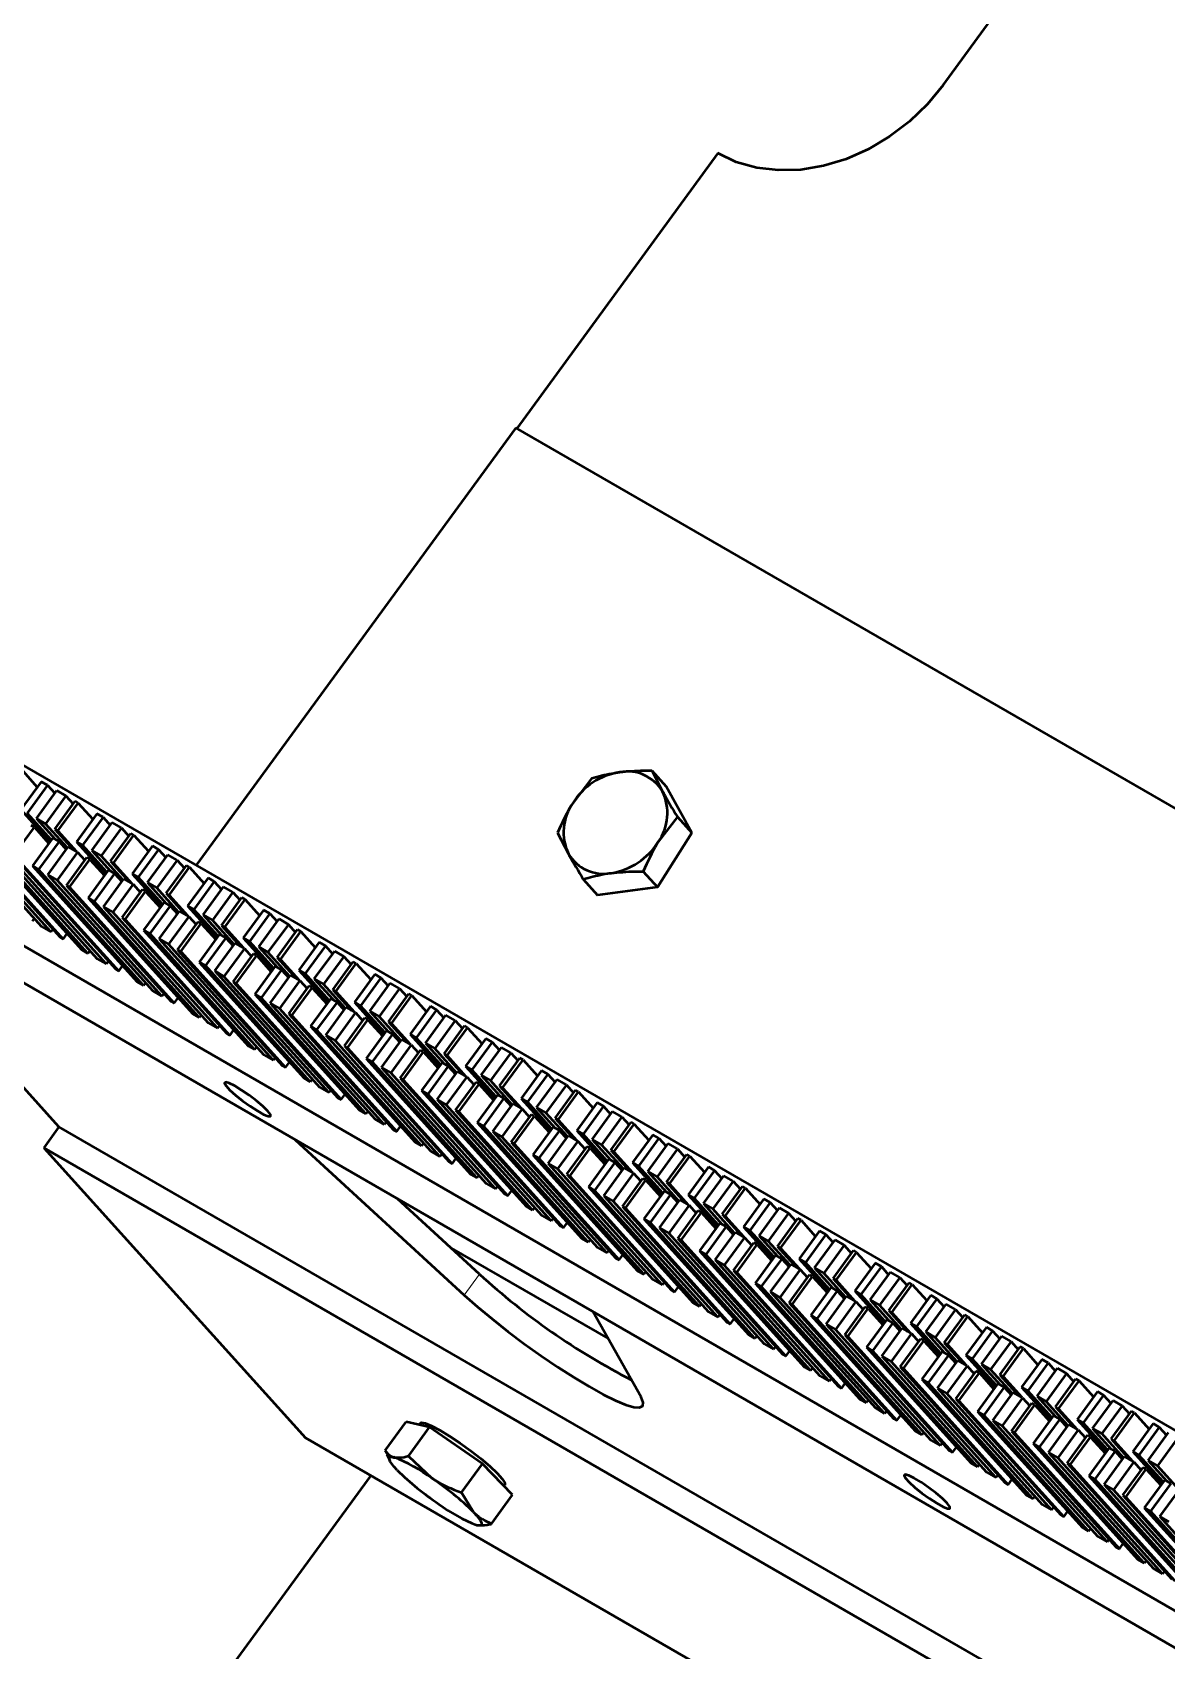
# Paper-space layout 'Лист2' of a CAD drawing. Header units: millimetres. Extents: x 0 to 420, y 0 to 297.
# Drawn here: x 92.99 to 105.97, y 182.02 to 200.54 of the extents above; entities that cross this region are included whole.
import ezdxf

# ---------------------------------------------------------------- set-up
doc = ezdxf.new("R2010")
doc.units = ezdxf.units.MM

psp = doc.layouts.new('Лист2')

# ---------------------------------------------------------------- linework, layer by layer
at = {"color": 7, "linetype": 'Continuous', "lineweight": 50}
for p, q in [((103.415, 199.94), (105.748, 203.134)), ((100.834, 199.16), (98.534, 196.011)), ((98.523, 196.018), (94.864, 191.01)), ((131.582, 176.933), (98.523, 196.018)), ((125.415, 173.373), (86.751, 195.694)), ((123.627, 172.341), (85.741, 194.212)), ((123.26, 172.129), (86.541, 193.327)), ((92.878, 192.09), (93.045, 191.905)), ((100.079, 192.096), (100.202, 191.855)), ((100.079, 192.096), (100.244, 191.913)), ((93.09, 191.967), (92.857, 191.648)), ((93.161, 191.926), (92.928, 191.607)), ((93.161, 191.926), (93.09, 191.967)), ((93.161, 191.926), (93.244, 191.834)), ((99.393, 192.006), (99.174, 191.72)), ((100.537, 191.38), (100.244, 191.913)), ((93.034, 191.546), (93.267, 191.865)), ((93.373, 191.804), (93.14, 191.485)), ((93.246, 191.423), (93.479, 191.743)), ((93.373, 191.804), (93.267, 191.865)), ((93.281, 191.403), (93.514, 191.722)), ((93.373, 191.804), (93.456, 191.712)), ((93.514, 191.722), (93.479, 191.743)), ((93.514, 191.722), (93.681, 191.538)), ((91.894, 191.636), (93.093, 190.308)), ((93.199, 190.247), (92, 191.575)), ((92.857, 191.648), (93.19, 191.279)), ((93.206, 191.299), (92.928, 191.607)), ((93.034, 191.546), (93.14, 191.485)), ((93.034, 191.546), (93.248, 191.309)), ((93.727, 191.6), (93.493, 191.28)), ((93.797, 191.559), (93.564, 191.24)), ((93.797, 191.559), (93.727, 191.6)), ((93.797, 191.559), (93.881, 191.467)), ((100.372, 191.563), (100.153, 191.277)), ((100.372, 191.563), (100.537, 191.38)), ((92.106, 191.514), (93.305, 190.186)), ((92.141, 191.494), (93.34, 190.166)), ((92.353, 191.371), (93.553, 190.043)), ((92.777, 191.126), (93.011, 191.446)), ((93.011, 191.446), (92.975, 191.466)), ((93.011, 191.446), (93.177, 191.261)), ((93.39, 191.208), (93.14, 191.485)), ((93.246, 191.423), (93.281, 191.403)), ((93.246, 191.423), (93.46, 191.186)), ((93.281, 191.403), (93.495, 191.166)), ((93.67, 191.178), (93.903, 191.498)), ((94.009, 191.437), (93.776, 191.117)), ((93.882, 191.056), (94.116, 191.375)), ((94.009, 191.437), (93.903, 191.498)), ((93.918, 191.036), (94.151, 191.355)), ((94.009, 191.437), (94.093, 191.344)), ((94.151, 191.355), (94.116, 191.375)), ((94.151, 191.355), (94.318, 191.17)), ((99.001, 191.383), (99.125, 191.142)), ((100.145, 190.758), (100.537, 191.38)), ((93.623, 190.002), (92.424, 191.33)), ((92.53, 191.269), (93.729, 189.941)), ((93.835, 189.88), (92.636, 191.208)), ((93.223, 191.323), (92.99, 191.004)), ((93.294, 191.282), (93.06, 190.963)), ((93.166, 190.902), (93.4, 191.221)), ((93.294, 191.282), (93.223, 191.323)), ((93.294, 191.282), (93.377, 191.19)), ((93.506, 191.16), (93.4, 191.221)), ((93.493, 191.28), (93.564, 191.24)), ((93.493, 191.28), (93.827, 190.911)), ((93.842, 190.932), (93.564, 191.24)), ((93.67, 191.178), (93.884, 190.941)), ((93.67, 191.178), (93.776, 191.117)), ((94.363, 191.232), (94.13, 190.913)), ((94.434, 191.192), (94.2, 190.872)), ((94.434, 191.192), (94.363, 191.232)), ((94.434, 191.192), (94.517, 191.099)), ((92.742, 191.147), (93.942, 189.819)), ((92.777, 191.126), (93.977, 189.798)), ((92.99, 191.004), (93.06, 190.963)), ((92.99, 191.004), (94.189, 189.676)), ((93.506, 191.16), (93.272, 190.84)), ((93.378, 190.779), (93.612, 191.099)), ((93.414, 190.759), (93.647, 191.078)), ((93.506, 191.16), (93.589, 191.067)), ((93.647, 191.078), (93.612, 191.099)), ((93.647, 191.078), (93.814, 190.894)), ((94.026, 190.84), (93.776, 191.117)), ((93.882, 191.056), (94.096, 190.819)), ((93.882, 191.056), (93.918, 191.036)), ((93.918, 191.036), (94.132, 190.798)), ((94.306, 190.811), (94.54, 191.13)), ((94.646, 191.069), (94.413, 190.75)), ((94.519, 190.689), (94.752, 191.008)), ((94.646, 191.069), (94.54, 191.13)), ((94.554, 190.668), (94.787, 190.987)), ((94.646, 191.069), (94.729, 190.977)), ((94.787, 190.987), (94.752, 191.008)), ((94.787, 190.987), (94.954, 190.803)), ((94.26, 189.635), (93.06, 190.963)), ((93.166, 190.902), (94.366, 189.574)), ((93.166, 190.902), (93.272, 190.84)), ((94.472, 189.512), (93.272, 190.84)), ((93.859, 190.956), (93.626, 190.636)), ((93.93, 190.915), (93.697, 190.596)), ((93.803, 190.534), (94.036, 190.854)), ((93.93, 190.915), (93.859, 190.956)), ((94.142, 190.792), (93.909, 190.473)), ((93.93, 190.915), (94.013, 190.823)), ((94.142, 190.792), (94.036, 190.854)), ((94.13, 190.913), (94.2, 190.872)), ((94.13, 190.913), (94.463, 190.544)), ((94.142, 190.792), (94.225, 190.7)), ((94.478, 190.565), (94.2, 190.872)), ((94.306, 190.811), (94.521, 190.574)), ((94.306, 190.811), (94.413, 190.75)), ((94.999, 190.865), (94.766, 190.546)), ((95.07, 190.824), (94.837, 190.505)), ((95.07, 190.824), (94.999, 190.865)), ((95.07, 190.824), (95.153, 190.732)), ((99.294, 190.85), (99.459, 190.668)), ((99.98, 190.94), (100.145, 190.758)), ((93.378, 190.779), (94.578, 189.451)), ((93.378, 190.779), (93.414, 190.759)), ((93.414, 190.759), (94.613, 189.431)), ((93.626, 190.636), (93.697, 190.596)), ((93.626, 190.636), (94.825, 189.308)), ((94.015, 190.412), (94.248, 190.731)), ((94.05, 190.391), (94.284, 190.711)), ((94.284, 190.711), (94.248, 190.731)), ((94.284, 190.711), (94.45, 190.526)), ((94.663, 190.473), (94.413, 190.75)), ((94.519, 190.689), (94.733, 190.451)), ((94.519, 190.689), (94.554, 190.668)), ((94.554, 190.668), (94.768, 190.431)), ((94.943, 190.444), (95.176, 190.763)), ((95.282, 190.702), (95.049, 190.382)), ((95.155, 190.321), (95.388, 190.641)), ((95.282, 190.702), (95.176, 190.763)), ((95.19, 190.301), (95.424, 190.62)), ((95.282, 190.702), (95.366, 190.609)), ((95.424, 190.62), (95.388, 190.641)), ((95.424, 190.62), (95.59, 190.436)), ((100.145, 190.758), (99.459, 190.668)), ((94.896, 189.267), (93.697, 190.596)), ((93.803, 190.534), (93.909, 190.473)), ((93.803, 190.534), (95.002, 189.206)), ((95.108, 189.145), (93.909, 190.473)), ((94.496, 190.588), (94.262, 190.269)), ((94.566, 190.547), (94.333, 190.228)), ((94.439, 190.167), (94.672, 190.486)), ((94.566, 190.547), (94.496, 190.588)), ((94.778, 190.425), (94.545, 190.106)), ((94.566, 190.547), (94.65, 190.455)), ((94.778, 190.425), (94.672, 190.486)), ((94.766, 190.546), (95.1, 190.176)), ((94.766, 190.546), (94.837, 190.505)), ((94.778, 190.425), (94.862, 190.333)), ((95.115, 190.197), (94.837, 190.505)), ((94.943, 190.444), (95.157, 190.206)), ((94.943, 190.444), (95.049, 190.382)), ((95.636, 190.498), (95.403, 190.178)), ((95.707, 190.457), (95.473, 190.137)), ((95.707, 190.457), (95.636, 190.498)), ((95.707, 190.457), (95.79, 190.365)), ((93.01, 190.401), (92.987, 190.37)), ((93.093, 190.308), (93.199, 190.247)), ((93.222, 190.278), (93.199, 190.247)), ((94.015, 190.412), (95.214, 189.084)), ((94.015, 190.412), (94.05, 190.391)), ((94.05, 190.391), (95.25, 189.063)), ((94.262, 190.269), (95.462, 188.941)), ((94.262, 190.269), (94.333, 190.228)), ((94.651, 190.044), (94.885, 190.364)), ((94.687, 190.024), (94.92, 190.343)), ((94.92, 190.343), (94.885, 190.364)), ((94.92, 190.343), (95.087, 190.159)), ((95.299, 190.105), (95.049, 190.382)), ((95.155, 190.321), (95.369, 190.084)), ((95.155, 190.321), (95.19, 190.301)), ((95.19, 190.301), (95.405, 190.064)), ((95.579, 190.076), (95.813, 190.396)), ((95.919, 190.334), (95.685, 190.015)), ((95.791, 189.954), (96.025, 190.273)), ((95.919, 190.334), (95.813, 190.396)), ((95.827, 189.933), (96.06, 190.253)), ((95.919, 190.334), (96.002, 190.242)), ((96.06, 190.253), (96.025, 190.273)), ((96.06, 190.253), (96.227, 190.068)), ((93.305, 190.186), (93.34, 190.166)), ((93.34, 190.166), (93.386, 190.228)), ((95.533, 188.9), (94.333, 190.228)), ((94.439, 190.167), (94.545, 190.106)), ((94.439, 190.167), (95.639, 188.839)), ((95.745, 188.778), (94.545, 190.106)), ((95.132, 190.221), (94.899, 189.902)), ((95.203, 190.18), (94.969, 189.861)), ((95.076, 189.8), (95.309, 190.119)), ((95.203, 190.18), (95.132, 190.221)), ((95.415, 190.058), (95.182, 189.738)), ((95.203, 190.18), (95.286, 190.088)), ((95.415, 190.058), (95.309, 190.119)), ((95.403, 190.178), (95.473, 190.137)), ((95.403, 190.178), (95.736, 189.809)), ((95.415, 190.058), (95.498, 189.965)), ((95.751, 189.83), (95.473, 190.137)), ((95.579, 190.076), (95.793, 189.839)), ((95.579, 190.076), (95.685, 190.015)), ((96.272, 190.13), (96.039, 189.811)), ((96.343, 190.089), (96.11, 189.77)), ((96.343, 190.089), (96.272, 190.13)), ((96.343, 190.089), (96.426, 189.997)), ((93.553, 190.043), (93.623, 190.002)), ((93.646, 190.033), (93.623, 190.002)), ((93.729, 189.941), (93.835, 189.88)), ((93.858, 189.911), (93.835, 189.88)), ((94.651, 190.044), (94.687, 190.024)), ((94.651, 190.044), (95.851, 188.716)), ((94.687, 190.024), (95.886, 188.696)), ((94.899, 189.902), (94.969, 189.861)), ((94.899, 189.902), (96.098, 188.574)), ((95.288, 189.677), (95.521, 189.996)), ((95.323, 189.657), (95.556, 189.976)), ((95.556, 189.976), (95.521, 189.996)), ((95.556, 189.976), (95.723, 189.791)), ((95.935, 189.738), (95.685, 190.015)), ((95.791, 189.954), (96.006, 189.717)), ((95.791, 189.954), (95.827, 189.933)), ((95.827, 189.933), (96.041, 189.696)), ((96.216, 189.709), (96.449, 190.028)), ((96.555, 189.967), (96.322, 189.648)), ((96.428, 189.586), (96.661, 189.906)), ((96.555, 189.967), (96.449, 190.028)), ((96.463, 189.566), (96.696, 189.885)), ((96.555, 189.967), (96.638, 189.875)), ((96.696, 189.885), (96.661, 189.906)), ((96.696, 189.885), (96.863, 189.701)), ((93.293, 188.017), (91.693, 189.788)), ((93.942, 189.819), (93.977, 189.798)), ((93.977, 189.798), (94.022, 189.86)), ((96.169, 188.533), (94.969, 189.861)), ((95.076, 189.8), (96.275, 188.471)), ((95.076, 189.8), (95.182, 189.738)), ((96.381, 188.41), (95.182, 189.738)), ((95.768, 189.854), (95.535, 189.534)), ((95.839, 189.813), (95.606, 189.493)), ((95.712, 189.432), (95.945, 189.751)), ((95.839, 189.813), (95.768, 189.854)), ((96.051, 189.69), (95.818, 189.371)), ((95.839, 189.813), (95.923, 189.72)), ((96.051, 189.69), (95.945, 189.751)), ((96.039, 189.811), (96.372, 189.442)), ((96.039, 189.811), (96.11, 189.77)), ((96.051, 189.69), (96.135, 189.598)), ((96.387, 189.462), (96.11, 189.77)), ((96.216, 189.709), (96.43, 189.472)), ((96.216, 189.709), (96.322, 189.648)), ((96.909, 189.763), (96.675, 189.444)), ((96.979, 189.722), (96.746, 189.403)), ((96.979, 189.722), (96.909, 189.763)), ((96.979, 189.722), (97.063, 189.63)), ((94.189, 189.676), (94.26, 189.635)), ((94.282, 189.666), (94.26, 189.635)), ((94.366, 189.574), (94.472, 189.512)), ((94.495, 189.543), (94.472, 189.512)), ((95.288, 189.677), (95.323, 189.657)), ((95.288, 189.677), (96.487, 188.349)), ((95.323, 189.657), (96.522, 188.329)), ((95.535, 189.534), (96.735, 188.206)), ((95.535, 189.534), (95.606, 189.493)), ((95.924, 189.31), (96.157, 189.629)), ((95.959, 189.289), (96.193, 189.609)), ((96.193, 189.609), (96.157, 189.629)), ((96.193, 189.609), (96.359, 189.424)), ((96.572, 189.371), (96.322, 189.648)), ((96.428, 189.586), (96.642, 189.349)), ((96.428, 189.586), (96.463, 189.566)), ((96.463, 189.566), (96.677, 189.329)), ((96.852, 189.341), (97.085, 189.661)), ((97.191, 189.6), (96.958, 189.28)), ((97.064, 189.219), (97.297, 189.538)), ((97.191, 189.6), (97.085, 189.661)), ((97.1, 189.199), (97.333, 189.518)), ((97.191, 189.6), (97.275, 189.507)), ((97.333, 189.518), (97.297, 189.538)), ((97.333, 189.518), (97.5, 189.333)), ((94.578, 189.451), (94.613, 189.431)), ((94.613, 189.431), (94.659, 189.493)), ((96.805, 188.165), (95.606, 189.493)), ((95.712, 189.432), (95.818, 189.371)), ((95.712, 189.432), (96.911, 188.104)), ((97.017, 188.043), (95.818, 189.371)), ((95.924, 189.31), (95.959, 189.289)), ((95.924, 189.31), (97.123, 187.982)), ((96.405, 189.486), (96.172, 189.167)), ((96.476, 189.445), (96.242, 189.126)), ((96.348, 189.065), (96.582, 189.384)), ((96.476, 189.445), (96.405, 189.486)), ((96.688, 189.323), (96.454, 189.004)), ((96.476, 189.445), (96.559, 189.353)), ((96.688, 189.323), (96.582, 189.384)), ((96.675, 189.444), (96.746, 189.403)), ((96.675, 189.444), (97.009, 189.074)), ((96.688, 189.323), (96.771, 189.231)), ((97.024, 189.095), (96.746, 189.403)), ((96.852, 189.341), (97.066, 189.104)), ((96.852, 189.341), (96.958, 189.28)), ((97.545, 189.396), (97.312, 189.076)), ((97.616, 189.355), (97.382, 189.035)), ((97.616, 189.355), (97.545, 189.396)), ((97.616, 189.355), (97.699, 189.262)), ((94.825, 189.308), (94.896, 189.267)), ((94.919, 189.299), (94.896, 189.267)), ((95.002, 189.206), (95.108, 189.145)), ((95.131, 189.176), (95.108, 189.145)), ((95.25, 189.063), (95.295, 189.126)), ((95.959, 189.289), (97.159, 187.961)), ((96.172, 189.167), (97.371, 187.839)), ((96.172, 189.167), (96.242, 189.126)), ((97.442, 187.798), (96.242, 189.126)), ((96.56, 188.942), (96.794, 189.262)), ((96.596, 188.922), (96.829, 189.241)), ((96.829, 189.241), (96.794, 189.262)), ((96.829, 189.241), (96.996, 189.057)), ((97.208, 189.003), (96.958, 189.28)), ((97.064, 189.219), (97.278, 188.982)), ((97.064, 189.219), (97.1, 189.199)), ((97.1, 189.199), (97.314, 188.961)), ((97.488, 188.974), (97.722, 189.293)), ((97.828, 189.232), (97.595, 188.913)), ((97.701, 188.852), (97.934, 189.171)), ((97.828, 189.232), (97.722, 189.293)), ((97.736, 188.831), (97.969, 189.151)), ((97.828, 189.232), (97.911, 189.14)), ((97.969, 189.151), (97.934, 189.171)), ((97.969, 189.151), (98.136, 188.966)), ((95.214, 189.084), (95.25, 189.063)), ((95.462, 188.941), (95.533, 188.9)), ((96.348, 189.065), (97.548, 187.737)), ((96.348, 189.065), (96.454, 189.004)), ((97.654, 187.675), (96.454, 189.004)), ((96.56, 188.942), (96.596, 188.922)), ((96.56, 188.942), (97.76, 187.614)), ((97.041, 189.119), (96.808, 188.799)), ((97.112, 189.078), (96.879, 188.759)), ((96.985, 188.697), (97.218, 189.017)), ((97.112, 189.078), (97.041, 189.119)), ((97.324, 188.955), (97.091, 188.636)), ((97.112, 189.078), (97.195, 188.986)), ((97.324, 188.955), (97.218, 189.017)), ((97.312, 189.076), (97.382, 189.035)), ((97.312, 189.076), (97.645, 188.707)), ((97.324, 188.955), (97.407, 188.863)), ((97.66, 188.728), (97.382, 189.035)), ((97.488, 188.974), (97.595, 188.913)), ((97.488, 188.974), (97.703, 188.737)), ((98.181, 189.028), (97.948, 188.709)), ((98.252, 188.987), (98.019, 188.668)), ((98.252, 188.987), (98.181, 189.028)), ((98.252, 188.987), (98.335, 188.895)), ((95.555, 188.931), (95.533, 188.9)), ((95.639, 188.839), (95.745, 188.778)), ((95.767, 188.809), (95.745, 188.778)), ((95.886, 188.696), (95.931, 188.758)), ((96.596, 188.922), (97.795, 187.594)), ((96.808, 188.799), (96.879, 188.759)), ((96.808, 188.799), (98.007, 187.471)), ((98.078, 187.431), (96.879, 188.759)), ((97.197, 188.575), (97.43, 188.894)), ((97.232, 188.555), (97.465, 188.874)), ((97.465, 188.874), (97.43, 188.894)), ((97.465, 188.874), (97.632, 188.689)), ((97.845, 188.636), (97.595, 188.913)), ((97.701, 188.852), (97.915, 188.614)), ((97.701, 188.852), (97.736, 188.831)), ((97.736, 188.831), (97.95, 188.594)), ((98.125, 188.607), (98.358, 188.926)), ((98.464, 188.865), (98.231, 188.545)), ((98.337, 188.484), (98.57, 188.804)), ((98.464, 188.865), (98.358, 188.926)), ((98.372, 188.464), (98.606, 188.783)), ((98.464, 188.865), (98.548, 188.773)), ((98.606, 188.783), (98.57, 188.804)), ((98.606, 188.783), (98.772, 188.599)), ((95.851, 188.716), (95.886, 188.696)), ((96.098, 188.574), (96.169, 188.533)), ((96.985, 188.697), (98.184, 187.369)), ((96.985, 188.697), (97.091, 188.636)), ((98.29, 187.308), (97.091, 188.636)), ((97.197, 188.575), (98.396, 187.247)), ((97.197, 188.575), (97.232, 188.555)), ((97.678, 188.751), (97.444, 188.432)), ((97.748, 188.711), (97.515, 188.391)), ((97.621, 188.33), (97.854, 188.649)), ((97.748, 188.711), (97.678, 188.751)), ((97.96, 188.588), (97.727, 188.269)), ((97.748, 188.711), (97.832, 188.618)), ((97.96, 188.588), (97.854, 188.649)), ((97.948, 188.709), (98.282, 188.34)), ((97.948, 188.709), (98.019, 188.668)), ((97.96, 188.588), (98.044, 188.496)), ((98.297, 188.36), (98.019, 188.668)), ((98.125, 188.607), (98.231, 188.545)), ((98.125, 188.607), (98.339, 188.37)), ((98.818, 188.661), (98.584, 188.341)), ((98.888, 188.62), (98.655, 188.301)), ((98.888, 188.62), (98.818, 188.661)), ((98.888, 188.62), (98.972, 188.528)), ((96.192, 188.564), (96.169, 188.533)), ((96.275, 188.471), (96.381, 188.41)), ((96.404, 188.441), (96.381, 188.41)), ((96.522, 188.329), (96.568, 188.391)), ((97.232, 188.555), (98.432, 187.226)), ((97.444, 188.432), (98.644, 187.104)), ((97.444, 188.432), (97.515, 188.391)), ((98.714, 187.063), (97.515, 188.391)), ((97.833, 188.208), (98.067, 188.527)), ((97.869, 188.187), (98.102, 188.506)), ((98.102, 188.506), (98.067, 188.527)), ((98.314, 188.384), (98.081, 188.065)), ((98.102, 188.506), (98.269, 188.322)), ((98.481, 188.269), (98.231, 188.545)), ((98.385, 188.343), (98.314, 188.384)), ((98.337, 188.484), (98.551, 188.247)), ((98.337, 188.484), (98.372, 188.464)), ((98.372, 188.464), (98.587, 188.227)), ((98.761, 188.239), (98.995, 188.559)), ((99.101, 188.497), (98.867, 188.178)), ((98.973, 188.117), (99.207, 188.436)), ((99.101, 188.497), (98.995, 188.559)), ((99.009, 188.096), (99.242, 188.416)), ((99.101, 188.497), (99.184, 188.405)), ((99.242, 188.416), (99.207, 188.436)), ((99.242, 188.416), (99.409, 188.231)), ((96.487, 188.349), (96.522, 188.329)), ((96.735, 188.206), (96.805, 188.165)), ((97.621, 188.33), (97.727, 188.269)), ((97.621, 188.33), (98.821, 187.002)), ((98.927, 186.941), (97.727, 188.269)), ((97.833, 188.208), (97.869, 188.187)), ((97.833, 188.208), (99.033, 186.879)), ((98.385, 188.343), (98.151, 188.024)), ((98.258, 187.963), (98.491, 188.282)), ((98.597, 188.221), (98.364, 187.901)), ((98.385, 188.343), (98.468, 188.251)), ((98.597, 188.221), (98.491, 188.282)), ((98.584, 188.341), (98.918, 187.972)), ((98.584, 188.341), (98.655, 188.301)), ((98.597, 188.221), (98.68, 188.128)), ((98.933, 187.993), (98.655, 188.301)), ((98.761, 188.239), (98.975, 188.002)), ((98.761, 188.239), (98.867, 188.178)), ((99.454, 188.293), (99.221, 187.974)), ((99.525, 188.253), (99.292, 187.933)), ((99.525, 188.253), (99.454, 188.293)), ((99.525, 188.253), (99.608, 188.16)), ((93.293, 188.017), (93.118, 187.777)), ((122.038, 171.423), (93.293, 188.017)), ((96.828, 188.196), (96.805, 188.165)), ((96.911, 188.104), (97.017, 188.043)), ((97.04, 188.074), (97.017, 188.043)), ((97.159, 187.961), (97.204, 188.023)), ((97.869, 188.187), (99.068, 186.859)), ((98.081, 188.065), (99.28, 186.737)), ((98.081, 188.065), (98.151, 188.024)), ((99.351, 186.696), (98.151, 188.024)), ((98.47, 187.84), (98.703, 188.159)), ((98.505, 187.82), (98.738, 188.139)), ((98.738, 188.139), (98.703, 188.159)), ((98.95, 188.017), (98.717, 187.697)), ((98.738, 188.139), (98.905, 187.954)), ((99.117, 187.901), (98.867, 188.178)), ((99.021, 187.976), (98.95, 188.017)), ((98.973, 188.117), (99.188, 187.88)), ((98.973, 188.117), (99.009, 188.096)), ((99.009, 188.096), (99.223, 187.859)), ((99.398, 187.872), (99.631, 188.191)), ((99.737, 188.13), (99.504, 187.811)), ((99.61, 187.749), (99.843, 188.069)), ((99.737, 188.13), (99.631, 188.191)), ((99.645, 187.729), (99.878, 188.048)), ((99.737, 188.13), (99.82, 188.038)), ((99.878, 188.048), (99.843, 188.069)), ((99.878, 188.048), (100.045, 187.864)), ((95.995, 187.869), (97.932, 186.091)), ((97.123, 187.982), (97.159, 187.961)), ((97.371, 187.839), (97.442, 187.798)), ((97.464, 187.829), (97.442, 187.798)), ((98.258, 187.963), (98.364, 187.901)), ((98.258, 187.963), (99.457, 186.635)), ((99.563, 186.573), (98.364, 187.901)), ((98.47, 187.84), (98.505, 187.82)), ((98.47, 187.84), (99.669, 186.512)), ((99.021, 187.976), (98.788, 187.656)), ((98.894, 187.595), (99.127, 187.915)), ((99.233, 187.853), (99, 187.534)), ((99.021, 187.976), (99.104, 187.884)), ((99.233, 187.853), (99.127, 187.915)), ((99.221, 187.974), (99.554, 187.605)), ((99.221, 187.974), (99.292, 187.933)), ((99.233, 187.853), (99.317, 187.761)), ((99.569, 187.625), (99.292, 187.933)), ((99.398, 187.872), (99.612, 187.635)), ((99.398, 187.872), (99.504, 187.811)), ((100.091, 187.926), (99.857, 187.607)), ((100.161, 187.885), (99.928, 187.566)), ((100.161, 187.885), (100.091, 187.926)), ((100.161, 187.885), (100.245, 187.793)), ((93.118, 187.777), (96.116, 184.457)), ((121.743, 171.253), (93.118, 187.777)), ((97.548, 187.737), (97.654, 187.675)), ((97.677, 187.707), (97.654, 187.675)), ((97.795, 187.594), (97.841, 187.656)), ((98.505, 187.82), (99.704, 186.492)), ((98.717, 187.697), (99.917, 186.369)), ((98.717, 187.697), (98.788, 187.656)), ((99.987, 186.328), (98.788, 187.656)), ((99.106, 187.473), (99.339, 187.792)), ((99.141, 187.452), (99.375, 187.772)), ((99.375, 187.772), (99.339, 187.792)), ((99.587, 187.649), (99.354, 187.33)), ((99.375, 187.772), (99.541, 187.587)), ((99.754, 187.534), (99.504, 187.811)), ((99.658, 187.608), (99.587, 187.649)), ((99.61, 187.749), (99.645, 187.729)), ((99.61, 187.749), (99.824, 187.512)), ((99.645, 187.729), (99.859, 187.492)), ((100.034, 187.505), (100.267, 187.824)), ((100.373, 187.763), (100.14, 187.443)), ((100.246, 187.382), (100.479, 187.701)), ((100.373, 187.763), (100.267, 187.824)), ((100.282, 187.362), (100.515, 187.681)), ((100.373, 187.763), (100.457, 187.67)), ((100.515, 187.681), (100.479, 187.701)), ((100.515, 187.681), (100.682, 187.496)), ((97.76, 187.614), (97.795, 187.594)), ((98.007, 187.471), (98.078, 187.431)), ((98.101, 187.462), (98.078, 187.431)), ((98.894, 187.595), (100.093, 186.267)), ((98.894, 187.595), (99, 187.534)), ((100.199, 186.206), (99, 187.534)), ((99.106, 187.473), (100.305, 186.145)), ((99.106, 187.473), (99.141, 187.452)), ((99.658, 187.608), (99.424, 187.289)), ((99.53, 187.228), (99.764, 187.547)), ((99.87, 187.486), (99.636, 187.167)), ((99.658, 187.608), (99.741, 187.516)), ((99.87, 187.486), (99.764, 187.547)), ((99.857, 187.607), (99.928, 187.566)), ((99.857, 187.607), (100.191, 187.237)), ((99.87, 187.486), (99.953, 187.394)), ((100.206, 187.258), (99.928, 187.566)), ((100.034, 187.505), (100.14, 187.443)), ((100.034, 187.505), (100.248, 187.267)), ((100.727, 187.559), (100.494, 187.239)), ((100.798, 187.518), (100.564, 187.198)), ((100.798, 187.518), (100.727, 187.559)), ((100.798, 187.518), (100.881, 187.425)), ((98.184, 187.369), (98.29, 187.308)), ((98.313, 187.339), (98.29, 187.308)), ((98.432, 187.226), (98.477, 187.289)), ((99.141, 187.452), (100.341, 186.124)), ((99.354, 187.33), (99.424, 187.289)), ((99.354, 187.33), (100.553, 186.002)), ((100.624, 185.961), (99.424, 187.289)), ((99.742, 187.105), (99.976, 187.425)), ((99.778, 187.085), (100.011, 187.404)), ((100.011, 187.404), (99.976, 187.425)), ((100.223, 187.282), (99.99, 186.963)), ((100.011, 187.404), (100.178, 187.22)), ((100.39, 187.166), (100.14, 187.443)), ((100.294, 187.241), (100.223, 187.282)), ((100.246, 187.382), (100.282, 187.362)), ((100.246, 187.382), (100.46, 187.145)), ((100.282, 187.362), (100.496, 187.125)), ((100.67, 187.137), (100.904, 187.457)), ((101.01, 187.395), (100.777, 187.076)), ((100.883, 187.015), (101.116, 187.334)), ((101.01, 187.395), (100.904, 187.457)), ((100.918, 186.994), (101.151, 187.314)), ((101.01, 187.395), (101.093, 187.303)), ((101.151, 187.314), (101.116, 187.334)), ((101.151, 187.314), (101.318, 187.129)), ((98.107, 186.33), (97.17, 187.191)), ((98.396, 187.247), (98.432, 187.226)), ((98.644, 187.104), (98.714, 187.063)), ((98.737, 187.094), (98.714, 187.063)), ((99.53, 187.228), (99.636, 187.167)), ((99.53, 187.228), (100.73, 185.9)), ((100.836, 185.839), (99.636, 187.167)), ((99.742, 187.105), (100.942, 185.777)), ((99.742, 187.105), (99.778, 187.085)), ((100.294, 187.241), (100.061, 186.922)), ((100.167, 186.86), (100.4, 187.18)), ((100.506, 187.119), (100.273, 186.799)), ((100.294, 187.241), (100.377, 187.149)), ((100.506, 187.119), (100.4, 187.18)), ((100.494, 187.239), (100.564, 187.198)), ((100.494, 187.239), (100.827, 186.87)), ((100.506, 187.119), (100.589, 187.026)), ((100.842, 186.891), (100.564, 187.198)), ((100.67, 187.137), (100.885, 186.9)), ((100.67, 187.137), (100.777, 187.076)), ((101.363, 187.191), (101.13, 186.872)), ((101.434, 187.15), (101.201, 186.831)), ((101.307, 186.77), (101.54, 187.089)), ((101.434, 187.15), (101.363, 187.191)), ((101.434, 187.15), (101.517, 187.058)), ((101.646, 187.028), (101.54, 187.089)), ((98.821, 187.002), (98.927, 186.941)), ((98.949, 186.972), (98.927, 186.941)), ((99.068, 186.859), (99.113, 186.921)), ((99.778, 187.085), (100.977, 185.757)), ((99.99, 186.963), (100.061, 186.922)), ((99.99, 186.963), (101.189, 185.634)), ((101.26, 185.594), (100.061, 186.922)), ((100.379, 186.738), (100.612, 187.057)), ((100.414, 186.718), (100.647, 187.037)), ((100.647, 187.037), (100.612, 187.057)), ((100.86, 186.914), (100.626, 186.595)), ((100.647, 187.037), (100.814, 186.852)), ((101.027, 186.799), (100.777, 187.076)), ((100.93, 186.874), (100.86, 186.914)), ((100.883, 187.015), (100.918, 186.994)), ((100.883, 187.015), (101.097, 186.778)), ((100.918, 186.994), (101.132, 186.757)), ((101.646, 187.028), (101.413, 186.709)), ((101.519, 186.647), (101.752, 186.967)), ((101.554, 186.627), (101.788, 186.946)), ((101.646, 187.028), (101.73, 186.936)), ((101.788, 186.946), (101.752, 186.967)), ((101.788, 186.946), (101.954, 186.762)), ((99.033, 186.879), (99.068, 186.859)), ((99.28, 186.737), (99.351, 186.696)), ((99.374, 186.727), (99.351, 186.696)), ((100.167, 186.86), (100.273, 186.799)), ((100.167, 186.86), (101.366, 185.532)), ((101.472, 185.471), (100.273, 186.799)), ((100.379, 186.738), (101.578, 185.41)), ((100.379, 186.738), (100.414, 186.718)), ((100.414, 186.718), (101.614, 185.39)), ((100.93, 186.874), (100.697, 186.554)), ((100.803, 186.493), (101.036, 186.812)), ((101.142, 186.751), (100.909, 186.432)), ((100.93, 186.874), (101.014, 186.781)), ((101.142, 186.751), (101.036, 186.812)), ((101.13, 186.872), (101.464, 186.503)), ((101.13, 186.872), (101.201, 186.831)), ((101.142, 186.751), (101.226, 186.659)), ((101.479, 186.523), (101.201, 186.831)), ((101.307, 186.77), (101.413, 186.709)), ((101.307, 186.77), (101.521, 186.533)), ((102, 186.824), (101.766, 186.504)), ((102.07, 186.783), (101.837, 186.464)), ((101.943, 186.402), (102.177, 186.722)), ((102.07, 186.783), (102, 186.824)), ((102.07, 186.783), (102.154, 186.691)), ((102.283, 186.661), (102.177, 186.722)), ((97.782, 186.629), (99.578, 185.592)), ((99.457, 186.635), (99.563, 186.573)), ((99.586, 186.604), (99.563, 186.573)), ((99.704, 186.492), (99.75, 186.554)), ((100.626, 186.595), (100.697, 186.554)), ((100.626, 186.595), (101.826, 185.267)), ((101.896, 185.226), (100.697, 186.554)), ((101.015, 186.371), (101.249, 186.69)), ((101.051, 186.35), (101.284, 186.67)), ((101.284, 186.67), (101.249, 186.69)), ((101.496, 186.547), (101.263, 186.228)), ((101.284, 186.67), (101.451, 186.485)), ((101.663, 186.432), (101.413, 186.709)), ((101.567, 186.506), (101.496, 186.547)), ((101.519, 186.647), (101.554, 186.627)), ((101.519, 186.647), (101.733, 186.41)), ((101.554, 186.627), (101.769, 186.39)), ((102.283, 186.661), (102.049, 186.341)), ((102.155, 186.28), (102.389, 186.599)), ((102.191, 186.26), (102.424, 186.579)), ((102.283, 186.661), (102.366, 186.568)), ((102.424, 186.579), (102.389, 186.599)), ((102.424, 186.579), (102.591, 186.394)), ((99.669, 186.512), (99.704, 186.492)), ((99.917, 186.369), (99.987, 186.328)), ((100.01, 186.359), (99.987, 186.328)), ((100.803, 186.493), (100.909, 186.432)), ((100.803, 186.493), (102.003, 185.165)), ((102.109, 185.104), (100.909, 186.432)), ((101.015, 186.371), (101.051, 186.35)), ((101.015, 186.371), (102.215, 185.043)), ((101.051, 186.35), (102.25, 185.022)), ((101.567, 186.506), (101.333, 186.187)), ((101.439, 186.126), (101.673, 186.445)), ((101.779, 186.384), (101.546, 186.064)), ((101.567, 186.506), (101.65, 186.414)), ((101.779, 186.384), (101.673, 186.445)), ((101.766, 186.504), (101.837, 186.464)), ((101.766, 186.504), (102.1, 186.135)), ((101.779, 186.384), (101.862, 186.292)), ((102.115, 186.156), (101.837, 186.464)), ((101.943, 186.402), (102.049, 186.341)), ((101.943, 186.402), (102.157, 186.165)), ((102.636, 186.456), (102.403, 186.137)), ((102.707, 186.416), (102.474, 186.096)), ((102.58, 186.035), (102.813, 186.354)), ((102.707, 186.416), (102.636, 186.456)), ((102.707, 186.416), (102.79, 186.323)), ((102.919, 186.293), (102.813, 186.354)), ((100.093, 186.267), (100.199, 186.206)), ((100.222, 186.237), (100.199, 186.206)), ((100.341, 186.124), (100.386, 186.186)), ((101.263, 186.228), (102.462, 184.9)), ((101.263, 186.228), (101.333, 186.187)), ((102.533, 184.859), (101.333, 186.187)), ((101.652, 186.003), (101.885, 186.323)), ((101.687, 185.983), (101.92, 186.302)), ((101.92, 186.302), (101.885, 186.323)), ((102.132, 186.18), (101.899, 185.86)), ((101.92, 186.302), (102.087, 186.118)), ((102.299, 186.064), (102.049, 186.341)), ((102.203, 186.139), (102.132, 186.18)), ((102.155, 186.28), (102.191, 186.26)), ((102.155, 186.28), (102.37, 186.043)), ((102.191, 186.26), (102.405, 186.022)), ((102.919, 186.293), (102.686, 185.974)), ((102.792, 185.913), (103.025, 186.232)), ((102.827, 185.892), (103.06, 186.212)), ((102.919, 186.293), (103.002, 186.201)), ((103.06, 186.212), (103.025, 186.232)), ((103.06, 186.212), (103.227, 186.027)), ((100.305, 186.145), (100.341, 186.124)), ((100.553, 186.002), (100.624, 185.961)), ((100.646, 185.992), (100.624, 185.961)), ((101.439, 186.126), (101.546, 186.064)), ((101.439, 186.126), (102.639, 184.798)), ((102.745, 184.736), (101.546, 186.064)), ((101.652, 186.003), (101.687, 185.983)), ((101.652, 186.003), (102.851, 184.675)), ((101.687, 185.983), (102.886, 184.655)), ((102.203, 186.139), (101.97, 185.82)), ((102.076, 185.758), (102.309, 186.078)), ((102.415, 186.016), (102.182, 185.697)), ((102.203, 186.139), (102.286, 186.047)), ((102.415, 186.016), (102.309, 186.078)), ((102.403, 186.137), (102.474, 186.096)), ((102.403, 186.137), (102.736, 185.768)), ((102.415, 186.016), (102.499, 185.924)), ((102.751, 185.789), (102.474, 186.096)), ((102.58, 186.035), (102.686, 185.974)), ((102.58, 186.035), (102.794, 185.798)), ((103.273, 186.089), (103.039, 185.77)), ((103.343, 186.048), (103.11, 185.729)), ((103.216, 185.668), (103.449, 185.987)), ((103.343, 186.048), (103.273, 186.089)), ((103.343, 186.048), (103.427, 185.956)), ((103.555, 185.926), (103.449, 185.987)), ((99.956, 184.922), (99.404, 185.901)), ((100.73, 185.9), (100.836, 185.839)), ((100.859, 185.87), (100.836, 185.839)), ((100.977, 185.757), (101.023, 185.819)), ((101.899, 185.86), (101.97, 185.82)), ((101.899, 185.86), (103.099, 184.532)), ((103.169, 184.491), (101.97, 185.82)), ((102.288, 185.636), (102.521, 185.955)), ((102.323, 185.615), (102.557, 185.935)), ((102.557, 185.935), (102.521, 185.955)), ((102.769, 185.812), (102.536, 185.493)), ((102.557, 185.935), (102.723, 185.75)), ((102.936, 185.697), (102.686, 185.974)), ((102.84, 185.772), (102.769, 185.812)), ((102.792, 185.913), (103.006, 185.675)), ((102.792, 185.913), (102.827, 185.892)), ((102.827, 185.892), (103.041, 185.655)), ((103.555, 185.926), (103.322, 185.606)), ((103.428, 185.545), (103.661, 185.865)), ((103.464, 185.525), (103.697, 185.844)), ((103.555, 185.926), (103.639, 185.833)), ((103.697, 185.844), (103.661, 185.865)), ((103.697, 185.844), (103.864, 185.66)), ((100.942, 185.777), (100.977, 185.757)), ((101.189, 185.634), (101.26, 185.594)), ((101.283, 185.625), (101.26, 185.594)), ((102.076, 185.758), (103.275, 184.43)), ((102.076, 185.758), (102.182, 185.697)), ((103.381, 184.369), (102.182, 185.697)), ((102.288, 185.636), (102.323, 185.615)), ((102.288, 185.636), (103.487, 184.308)), ((102.323, 185.615), (103.523, 184.287)), ((102.84, 185.772), (102.606, 185.452)), ((102.712, 185.391), (102.946, 185.71)), ((103.052, 185.649), (102.818, 185.33)), ((102.84, 185.772), (102.923, 185.679)), ((103.052, 185.649), (102.946, 185.71)), ((103.039, 185.77), (103.11, 185.729)), ((103.039, 185.77), (103.373, 185.4)), ((103.052, 185.649), (103.135, 185.557)), ((103.388, 185.421), (103.11, 185.729)), ((103.216, 185.668), (103.322, 185.606)), ((103.216, 185.668), (103.43, 185.43)), ((103.572, 185.33), (103.322, 185.606)), ((103.909, 185.722), (103.676, 185.402)), ((103.98, 185.681), (103.746, 185.361)), ((103.852, 185.3), (104.086, 185.62)), ((103.98, 185.681), (103.909, 185.722)), ((103.98, 185.681), (104.063, 185.589)), ((104.192, 185.558), (104.086, 185.62)), ((101.366, 185.532), (101.472, 185.471)), ((101.495, 185.502), (101.472, 185.471)), ((101.614, 185.39), (101.659, 185.452)), ((102.536, 185.493), (102.606, 185.452)), ((102.536, 185.493), (103.735, 184.165)), ((103.806, 184.124), (102.606, 185.452)), ((102.924, 185.268), (103.158, 185.588)), ((102.96, 185.248), (103.193, 185.567)), ((103.193, 185.567), (103.158, 185.588)), ((103.405, 185.445), (103.172, 185.126)), ((103.193, 185.567), (103.36, 185.383)), ((103.476, 185.404), (103.405, 185.445)), ((103.428, 185.545), (103.642, 185.308)), ((103.428, 185.545), (103.464, 185.525)), ((103.464, 185.525), (103.678, 185.288)), ((104.192, 185.558), (103.958, 185.239)), ((104.065, 185.178), (104.298, 185.497)), ((104.1, 185.157), (104.333, 185.477)), ((104.192, 185.558), (104.275, 185.466)), ((104.333, 185.477), (104.298, 185.497)), ((104.333, 185.477), (104.5, 185.292)), ((101.578, 185.41), (101.614, 185.39)), ((101.826, 185.267), (101.896, 185.226)), ((101.919, 185.257), (101.896, 185.226)), ((102.712, 185.391), (103.912, 184.063)), ((102.712, 185.391), (102.818, 185.33)), ((104.018, 184.002), (102.818, 185.33)), ((102.924, 185.268), (104.124, 183.94)), ((102.924, 185.268), (102.96, 185.248)), ((102.96, 185.248), (104.159, 183.92)), ((103.476, 185.404), (103.243, 185.085)), ((103.349, 185.024), (103.582, 185.343)), ((103.688, 185.282), (103.455, 184.962)), ((103.476, 185.404), (103.559, 185.312)), ((103.688, 185.282), (103.582, 185.343)), ((103.676, 185.402), (104.009, 185.033)), ((103.676, 185.402), (103.746, 185.361)), ((103.688, 185.282), (103.771, 185.189)), ((104.024, 185.054), (103.746, 185.361)), ((103.852, 185.3), (103.958, 185.239)), ((103.852, 185.3), (104.067, 185.063)), ((104.209, 184.962), (103.958, 185.239)), ((104.545, 185.354), (104.312, 185.035)), ((104.616, 185.313), (104.383, 184.994)), ((104.489, 184.933), (104.722, 185.252)), ((104.616, 185.313), (104.545, 185.354)), ((104.616, 185.313), (104.699, 185.221)), ((104.828, 185.191), (104.722, 185.252)), ((102.003, 185.165), (102.109, 185.104)), ((102.131, 185.135), (102.109, 185.104)), ((102.25, 185.022), (102.295, 185.084)), ((103.172, 185.126), (104.371, 183.798)), ((103.172, 185.126), (103.243, 185.085)), ((104.442, 183.757), (103.243, 185.085)), ((103.561, 184.901), (103.794, 185.22)), ((103.596, 184.881), (103.829, 185.2)), ((103.829, 185.2), (103.794, 185.22)), ((104.042, 185.078), (103.808, 184.758)), ((103.829, 185.2), (103.996, 185.015)), ((104.112, 185.037), (104.042, 185.078)), ((104.065, 185.178), (104.279, 184.941)), ((104.065, 185.178), (104.1, 185.157)), ((104.1, 185.157), (104.314, 184.92)), ((104.828, 185.191), (104.595, 184.872)), ((104.701, 184.81), (104.934, 185.13)), ((104.736, 184.79), (104.97, 185.109)), ((104.828, 185.191), (104.912, 185.099)), ((104.97, 185.109), (104.934, 185.13)), ((104.97, 185.109), (105.136, 184.925)), ((102.215, 185.043), (102.25, 185.022)), ((102.462, 184.9), (102.533, 184.859)), ((102.556, 184.89), (102.533, 184.859)), ((103.349, 185.024), (103.455, 184.962)), ((103.349, 185.024), (104.548, 183.695)), ((104.654, 183.634), (103.455, 184.962)), ((103.561, 184.901), (103.596, 184.881)), ((103.561, 184.901), (104.76, 183.573)), ((103.596, 184.881), (104.796, 183.553)), ((104.112, 185.037), (103.879, 184.717)), ((103.985, 184.656), (104.218, 184.976)), ((104.324, 184.914), (104.091, 184.595)), ((104.112, 185.037), (104.196, 184.944)), ((104.324, 184.914), (104.218, 184.976)), ((104.312, 185.035), (104.383, 184.994)), ((104.312, 185.035), (104.646, 184.666)), ((104.324, 184.914), (104.408, 184.822)), ((104.661, 184.686), (104.383, 184.994)), ((104.489, 184.933), (104.703, 184.696)), ((104.489, 184.933), (104.595, 184.872)), ((104.845, 184.595), (104.595, 184.872)), ((105.182, 184.987), (104.948, 184.668)), ((105.252, 184.946), (105.019, 184.627)), ((105.125, 184.565), (105.359, 184.885)), ((105.252, 184.946), (105.182, 184.987)), ((105.252, 184.946), (105.336, 184.854)), ((105.465, 184.824), (105.359, 184.885)), ((102.639, 184.798), (102.745, 184.736)), ((102.768, 184.767), (102.745, 184.736)), ((102.886, 184.655), (102.932, 184.717)), ((103.808, 184.758), (105.008, 183.43)), ((103.808, 184.758), (103.879, 184.717)), ((105.078, 183.389), (103.879, 184.717)), ((104.197, 184.534), (104.431, 184.853)), ((104.233, 184.513), (104.466, 184.833)), ((104.466, 184.833), (104.431, 184.853)), ((104.678, 184.71), (104.445, 184.391)), ((104.466, 184.833), (104.633, 184.648)), ((104.749, 184.669), (104.678, 184.71)), ((104.701, 184.81), (104.736, 184.79)), ((104.701, 184.81), (104.915, 184.573)), ((104.736, 184.79), (104.95, 184.553)), ((105.465, 184.824), (105.231, 184.504)), ((105.337, 184.443), (105.571, 184.762)), ((105.373, 184.423), (105.606, 184.742)), ((105.465, 184.824), (105.548, 184.731)), ((105.606, 184.742), (105.571, 184.762)), ((105.606, 184.742), (105.773, 184.557)), ((97.028, 184.311), (97.268, 184.64)), ((97.533, 184.577), (97.268, 184.64)), ((97.293, 184.248), (97.533, 184.577)), ((97.427, 184.623), (97.414, 184.605)), ((98.141, 184.158), (97.533, 184.577)), ((102.851, 184.675), (102.886, 184.655)), ((103.099, 184.532), (103.169, 184.491)), ((103.192, 184.523), (103.169, 184.491)), ((103.985, 184.656), (104.091, 184.595)), ((103.985, 184.656), (105.185, 183.328)), ((105.291, 183.267), (104.091, 184.595)), ((104.197, 184.534), (104.233, 184.513)), ((104.197, 184.534), (105.397, 183.206)), ((104.233, 184.513), (105.432, 183.185)), ((104.749, 184.669), (104.515, 184.35)), ((104.621, 184.289), (104.855, 184.608)), ((104.961, 184.547), (104.728, 184.228)), ((104.749, 184.669), (104.832, 184.577)), ((104.961, 184.547), (104.855, 184.608)), ((104.948, 184.668), (105.282, 184.298)), ((104.948, 184.668), (105.019, 184.627)), ((104.961, 184.547), (105.044, 184.455)), ((105.297, 184.319), (105.019, 184.627)), ((105.125, 184.565), (105.339, 184.328)), ((105.125, 184.565), (105.231, 184.504)), ((105.481, 184.227), (105.231, 184.504)), ((105.818, 184.62), (105.585, 184.3)), ((105.889, 184.579), (105.656, 184.259)), ((105.762, 184.198), (105.995, 184.517)), ((105.889, 184.579), (105.818, 184.62)), ((105.889, 184.579), (105.972, 184.486)), ((96.116, 184.457), (120.366, 170.458)), ((97.028, 184.311), (97.053, 184.27)), ((103.275, 184.43), (103.381, 184.369)), ((103.404, 184.4), (103.381, 184.369)), ((103.523, 184.287), (103.568, 184.35)), ((104.445, 184.391), (105.644, 183.063)), ((104.445, 184.391), (104.515, 184.35)), ((105.715, 183.022), (104.515, 184.35)), ((104.834, 184.166), (105.067, 184.486)), ((104.869, 184.146), (105.102, 184.465)), ((105.102, 184.465), (105.067, 184.486)), ((105.314, 184.343), (105.081, 184.023)), ((105.102, 184.465), (105.269, 184.281)), ((105.385, 184.302), (105.314, 184.343)), ((105.337, 184.443), (105.552, 184.206)), ((105.337, 184.443), (105.373, 184.423)), ((105.373, 184.423), (105.587, 184.185)), ((106.101, 184.456), (105.868, 184.137)), ((97.047, 184.267), (97.08, 184.195)), ((97.293, 184.248), (97.563, 183.993)), ((97.901, 183.83), (98.141, 184.158)), ((98.484, 183.802), (98.141, 184.158)), ((103.487, 184.308), (103.523, 184.287)), ((103.735, 184.165), (103.806, 184.124)), ((103.828, 184.155), (103.806, 184.124)), ((104.621, 184.289), (104.728, 184.228)), ((104.621, 184.289), (105.821, 182.961)), ((105.927, 182.899), (104.728, 184.228)), ((104.834, 184.166), (106.033, 182.838)), ((104.834, 184.166), (104.869, 184.146)), ((104.869, 184.146), (106.068, 182.818)), ((105.385, 184.302), (105.152, 183.983)), ((105.258, 183.921), (105.491, 184.241)), ((105.597, 184.18), (105.364, 183.86)), ((105.385, 184.302), (105.468, 184.21)), ((105.597, 184.18), (105.491, 184.241)), ((105.585, 184.3), (105.918, 183.931)), ((105.585, 184.3), (105.656, 184.259)), ((105.597, 184.18), (105.681, 184.087)), ((105.933, 183.952), (105.656, 184.259)), ((105.762, 184.198), (105.976, 183.961)), ((105.762, 184.198), (105.868, 184.137)), ((106.118, 183.86), (105.868, 184.137)), ((94.837, 181.249), (96.865, 184.025)), ((103.912, 184.063), (104.018, 184.002)), ((104.04, 184.033), (104.018, 184.002)), ((104.124, 183.94), (104.159, 183.92)), ((104.159, 183.92), (104.205, 183.982)), ((105.081, 184.023), (106.281, 182.695)), ((105.081, 184.023), (105.152, 183.983)), ((106.351, 182.655), (105.152, 183.983)), ((105.47, 183.799), (105.703, 184.118)), ((105.505, 183.779), (105.739, 184.098)), ((105.739, 184.098), (105.703, 184.118)), ((105.951, 183.975), (105.717, 183.656)), ((105.739, 184.098), (105.905, 183.913)), ((106.021, 183.935), (105.951, 183.975)), ((97.901, 183.83), (98.038, 183.605)), ((98.244, 183.473), (98.484, 183.802)), ((98.387, 183.903), (98.396, 183.915)), ((104.371, 183.798), (104.442, 183.757)), ((104.465, 183.788), (104.442, 183.757)), ((105.258, 183.921), (105.364, 183.86)), ((105.258, 183.921), (106.457, 182.593)), ((106.563, 182.532), (105.364, 183.86)), ((105.47, 183.799), (106.669, 182.471)), ((105.47, 183.799), (105.505, 183.779)), ((105.505, 183.779), (106.705, 182.45)), ((106.021, 183.935), (105.788, 183.615)), ((105.894, 183.554), (106.128, 183.873)), ((104.548, 183.695), (104.654, 183.634)), ((104.677, 183.665), (104.654, 183.634)), ((104.76, 183.573), (104.796, 183.553)), ((104.796, 183.553), (104.841, 183.615)), ((105.717, 183.656), (105.788, 183.615)), ((105.717, 183.656), (106.917, 182.328)), ((106.988, 182.287), (105.788, 183.615)), ((98.093, 183.455), (98.095, 183.455)), ((105.008, 183.43), (105.078, 183.389)), ((105.101, 183.42), (105.078, 183.389)), ((105.894, 183.554), (106, 183.493)), ((105.894, 183.554), (107.094, 182.226)), ((105.185, 183.328), (105.291, 183.267)), ((105.313, 183.298), (105.291, 183.267)), ((105.397, 183.206), (105.432, 183.185)), ((105.432, 183.185), (105.477, 183.247)), ((105.644, 183.063), (105.715, 183.022)), ((105.738, 183.053), (105.715, 183.022)), ((105.821, 182.961), (105.927, 182.899)), ((105.95, 182.931), (105.927, 182.899))]:
    psp.add_line(p, q, dxfattribs=at)
at = {"color": 8, "linetype": 'Continuous', "lineweight": 18}
psp.add_line((97.932, 186.091), (98.107, 186.33), dxfattribs=at)
at = {"color": 7, "linetype": 'Continuous', "lineweight": 50, "flags": 128}
for points in [[(103.415, 199.94), (103.234, 199.721), (103.029, 199.524), (102.802, 199.351), (102.559, 199.207), (102.305, 199.094), (102.045, 199.015), (101.784, 198.972), (101.527, 198.965), (101.28, 198.995), (101.047, 199.06), (100.834, 199.16)], [(95.683, 188.197), (95.628, 188.251), (95.555, 188.314), (95.47, 188.378), (95.383, 188.437), (95.305, 188.484), (95.242, 188.515), (95.202, 188.526), (95.189, 188.515), (95.205, 188.485), (95.248, 188.437), (95.313, 188.378), (95.393, 188.314), (95.48, 188.252), (95.564, 188.198), (95.635, 188.158), (95.687, 188.137), (95.714, 188.137), (95.713, 188.158), (95.683, 188.197)], [(97.932, 186.091), (98.083, 185.957), (98.251, 185.817), (98.432, 185.674), (98.62, 185.533), (98.813, 185.395), (99.004, 185.265), (99.189, 185.146), (99.364, 185.042), (99.524, 184.953), (99.664, 184.884), (99.783, 184.835), (99.875, 184.808), (99.94, 184.803), (99.976, 184.821), (99.981, 184.861), (99.956, 184.922)], [(97.427, 184.623), (97.44, 184.63), (97.486, 184.623), (97.559, 184.594), (97.654, 184.544), (97.765, 184.477), (97.885, 184.397), (98.007, 184.309), (98.123, 184.219)], [(97.165, 184.086), (97.13, 184.124), (97.103, 184.158), (97.085, 184.186), (97.075, 184.208), (97.075, 184.224), (97.083, 184.234), (97.101, 184.237), (97.126, 184.233)], [(98.123, 184.219), (98.225, 184.131), (98.308, 184.053), (98.366, 183.987), (98.395, 183.94), (98.396, 183.915)], [(103.461, 183.707), (103.406, 183.761), (103.333, 183.823), (103.248, 183.888), (103.162, 183.947), (103.083, 183.994), (103.02, 184.025), (102.98, 184.035), (102.967, 184.025), (102.983, 183.994), (103.026, 183.947), (103.091, 183.888), (103.171, 183.824), (103.258, 183.761), (103.342, 183.707), (103.414, 183.668), (103.466, 183.647), (103.492, 183.647), (103.491, 183.668), (103.461, 183.707)], [(98.038, 183.605), (98.073, 183.567), (98.1, 183.533), (98.119, 183.505), (98.128, 183.483), (98.129, 183.467), (98.121, 183.457), (98.103, 183.454), (98.077, 183.458)]]:
    psp.add_lwpolyline(points, dxfattribs=at)
at = {"color": 7, "linetype": 'Continuous', "lineweight": 50}
for centre, radius, start, end in [((99.831, 191.311), 0.774, 98.7985, 148.132), ((99.799, 191.614), 0.47, 30.8005, 100.5237), ((99.643, 191.389), 0.574, 144.7782, 205.4373), ((99.684, 191.608), 0.574, 324.7782, 25.4373), ((99.496, 191.686), 0.774, 278.7985, 328.132), ((99.528, 191.383), 0.47, 210.8005, 280.5237), ((103.449, 192.152), 7.901, 227.4679, 242.8531), ((96.513, 182.605), 1.74, 52.906, 69.3732), ((99.509, 186.475), 3.347, 225.553, 236.0712), ((95.695, 181.216), 3.347, 45.553, 56.0712), ((98.69, 185.086), 1.74, 232.906, 249.3732)]:
    psp.add_arc(centre, radius, start, end, dxfattribs=at)
for points, knots in [([(99.713, 192.076), (99.802, 192.085), (99.921, 192.096), (100.047, 192.096), (100.079, 192.096)], [0, 0, 0, 0, 0.742449, 1, 1, 1, 1]), ([(99.393, 192.006), (99.467, 192.027), (99.567, 192.055), (99.682, 192.072), (99.713, 192.076)], [0, 0, 0, 0, 0.731366, 1, 1, 1, 1]), ([(99.174, 191.72), (99.169, 191.713), (99.103, 191.607), (99.05, 191.491), (99.001, 191.383)], [0, 0, 0, 0, 0.070215, 1, 1, 1, 1]), ([(100.202, 191.855), (100.206, 191.849), (100.256, 191.758), (100.316, 191.657), (100.372, 191.563)], [0, 0, 0, 0, 0.070215, 1, 1, 1, 1]), ([(100.153, 191.277), (100.148, 191.27), (100.082, 191.164), (100.029, 191.048), (99.98, 190.94)], [0, 0, 0, 0, 0.070215, 1, 1, 1, 1]), ([(99.125, 191.142), (99.128, 191.136), (99.178, 191.046), (99.238, 190.945), (99.294, 190.85)], [0, 0, 0, 0, 0.070215, 1, 1, 1, 1]), ([(99.294, 190.85), (99.368, 190.871), (99.468, 190.9), (99.583, 190.917), (99.614, 190.921)], [0, 0, 0, 0, 0.731366, 1, 1, 1, 1]), ([(99.614, 190.921), (99.703, 190.929), (99.822, 190.941), (99.948, 190.94), (99.98, 190.94)], [0, 0, 0, 0, 0.742449, 1, 1, 1, 1]), ([(97.028, 184.311), (97.046, 184.285), (97.072, 184.25), (97.115, 184.237), (97.126, 184.233)], [0, 0, 0, 0, 0.731366, 1, 1, 1, 1]), ([(97.126, 184.233), (97.164, 184.231), (97.213, 184.227), (97.277, 184.244), (97.293, 184.248)], [0, 0, 0, 0, 0.742449, 1, 1, 1, 1]), ([(97.563, 183.993), (97.57, 183.988), (97.673, 183.918), (97.791, 183.872), (97.901, 183.83)], [0, 0, 0, 0, 0.0702148, 1, 1, 1, 1]), ([(98.038, 183.605), (98.043, 183.601), (98.101, 183.541), (98.175, 183.506), (98.244, 183.473)], [0, 0, 0, 0, 0.070215, 1, 1, 1, 1]), ([(98.077, 183.458), (98.115, 183.455), (98.165, 183.452), (98.228, 183.469), (98.244, 183.473)], [0, 0, 0, 0, 0.742449, 1, 1, 1, 1])]:
    psp.add_open_spline(points, degree=3, knots=knots, dxfattribs=at)

doc.saveas('drawing.dxf')
